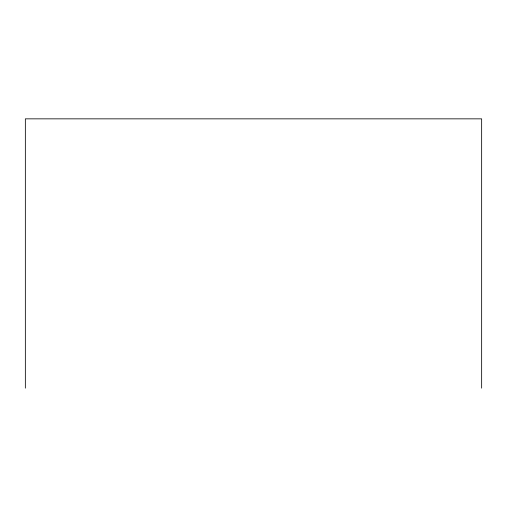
<?xml version="1.0" encoding="UTF-8"?>
<svg xmlns="http://www.w3.org/2000/svg" width="507" height="507" viewBox="0 0 507 507"><rect width="100%" height="100%" fill="white"/><g stroke="black" fill="none" stroke-linecap="round" stroke-linejoin="round"><path stroke-width="0.76" d="M481.65 388.153L481.65 118.847L25.35 118.847L25.35 388.153"/></g></svg>
